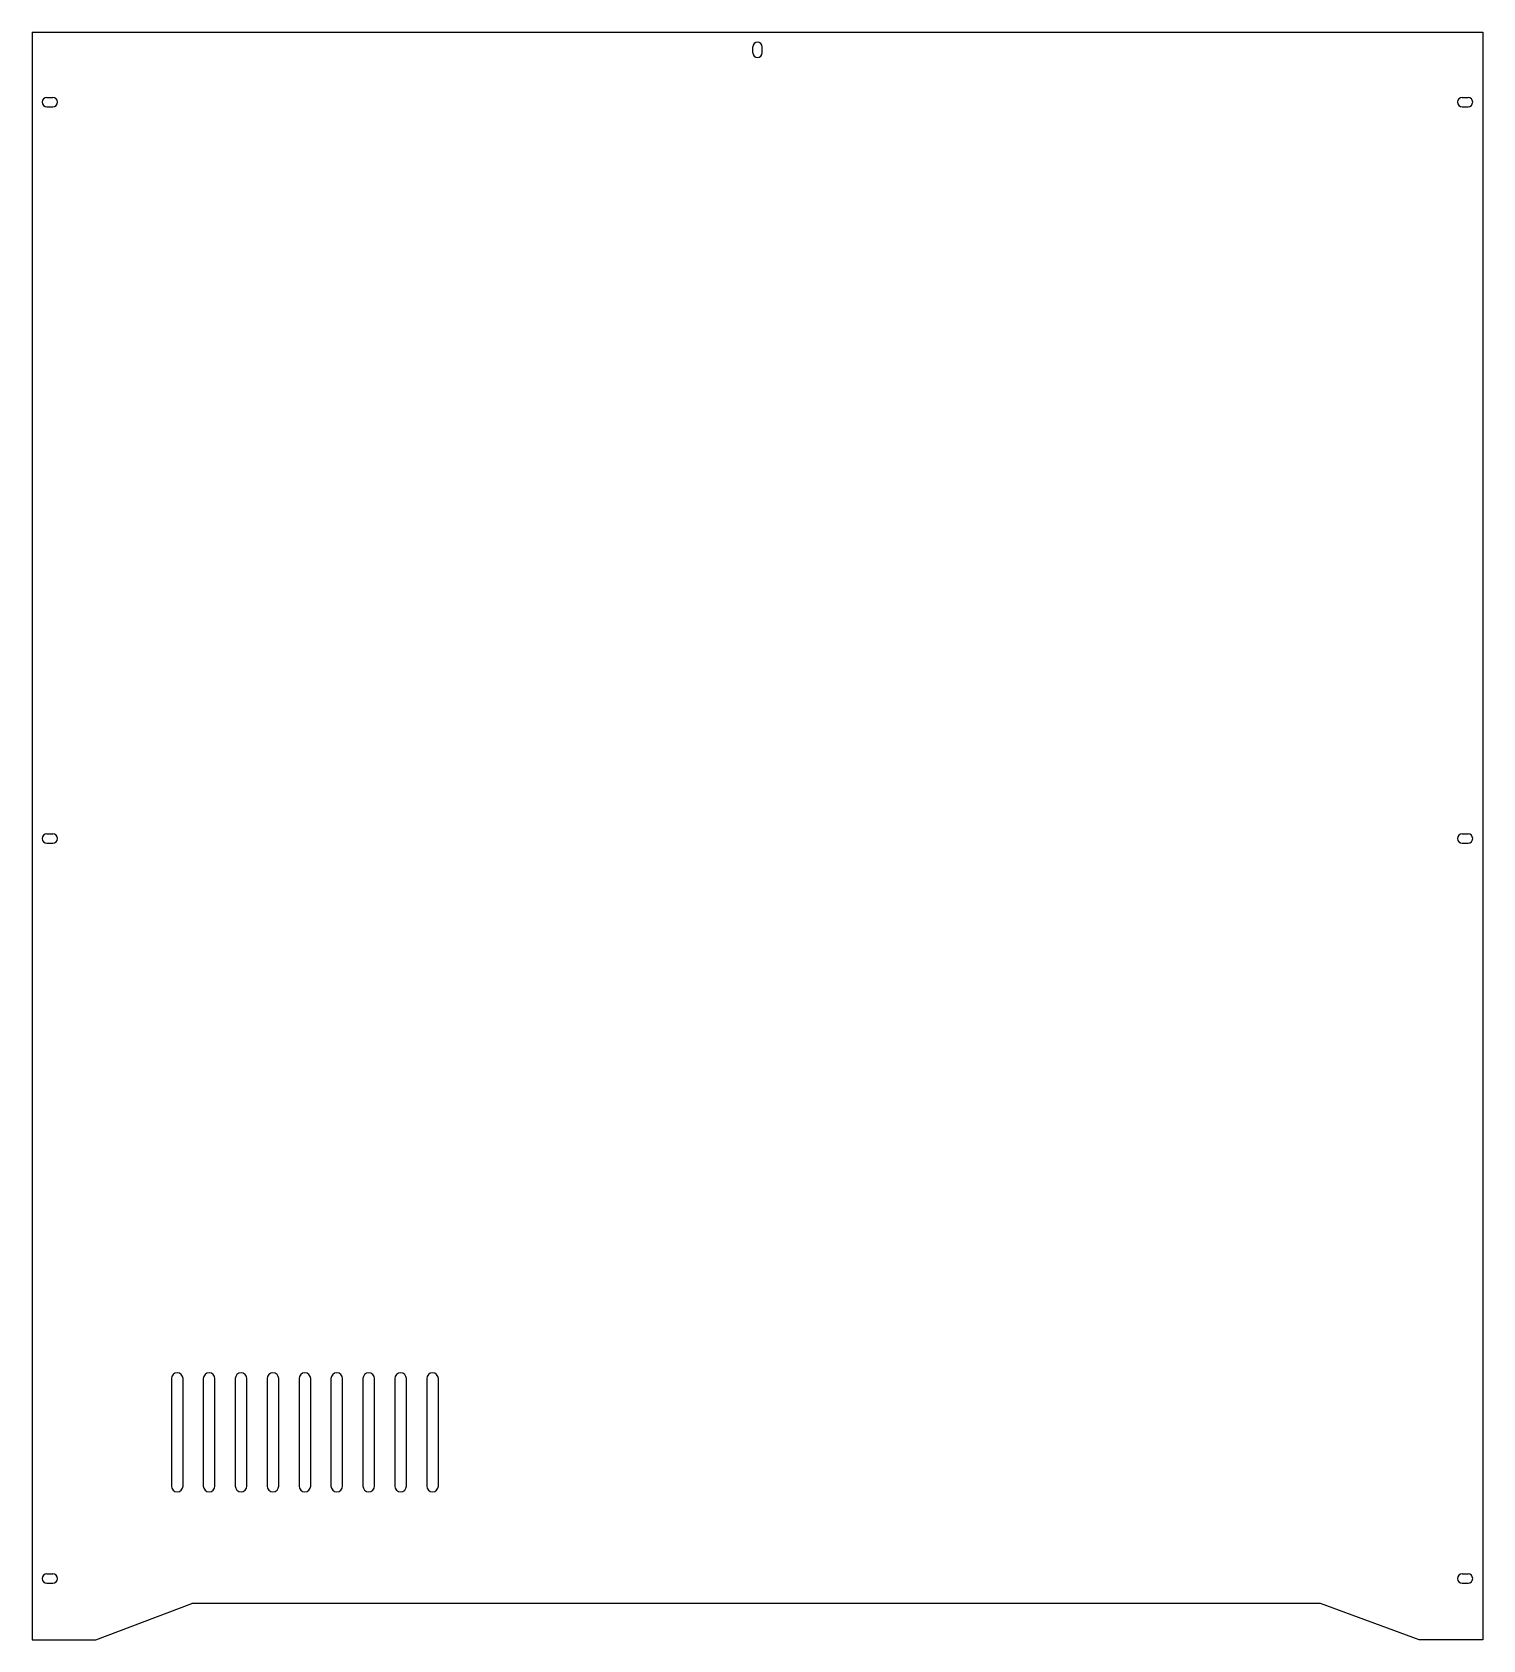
# Model space of a CAD drawing. Header units: millimetres. Extents: x 62 to 562, y 59 to 613.
import ezdxf

# ---------------------------------------------------------------- set-up
doc = ezdxf.new("R2010")
doc.units = ezdxf.units.MM

msp = doc.modelspace()

# ---------------------------------------------------------------- linework, layer by layer
for p, q in [((62.01, 612.68), (562.01, 612.68)), ((62.01, 612.68), (62.01, 58.68)), ((562.01, 612.68), (562.01, 58.68)), ((310.41, 605.58), (310.41, 607.58)), ((312.01, 609.18), (312.01, 609.18)), ((312.01, 603.98), (312.01, 603.98)), ((313.61, 605.58), (313.61, 607.58)), ((65.51, 588.58), (65.51, 588.58)), ((67.11, 590.18), (69.11, 590.18)), ((70.71, 588.58), (70.71, 588.58)), ((553.31, 588.58), (553.31, 588.58)), ((554.91, 590.18), (556.91, 590.18)), ((558.51, 588.58), (558.51, 588.58)), ((67.11, 586.98), (69.11, 586.98)), ((554.91, 586.98), (556.91, 586.98)), ((65.51, 334.78), (65.51, 334.78)), ((67.11, 336.38), (69.11, 336.38)), ((67.11, 333.18), (69.11, 333.18)), ((70.71, 334.78), (70.71, 334.78)), ((553.31, 334.78), (553.31, 334.78)), ((554.91, 336.38), (556.91, 336.38)), ((554.91, 333.18), (556.91, 333.18)), ((558.51, 334.78), (558.51, 334.78)), ((112.01, 150.68), (112.01, 150.68)), ((123.01, 150.68), (123.01, 150.68)), ((134.01, 150.68), (134.01, 150.68)), ((145.01, 150.68), (145.01, 150.68)), ((156.01, 150.68), (156.01, 150.68)), ((167.01, 150.68), (167.01, 150.68)), ((178.01, 150.68), (178.01, 150.68)), ((189.01, 150.68), (189.01, 150.68)), ((200.01, 150.68), (200.01, 150.68)), ((110.01, 148.68), (110.01, 111.68)), ((114.01, 111.68), (114.01, 148.68)), ((121.01, 148.68), (121.01, 111.68)), ((125.01, 111.68), (125.01, 148.68)), ((132.01, 148.68), (132.01, 111.68)), ((136.01, 111.68), (136.01, 148.68)), ((143.01, 148.68), (143.01, 111.68)), ((147.01, 111.68), (147.01, 148.68)), ((154.01, 148.68), (154.01, 111.68)), ((158.01, 111.68), (158.01, 148.68)), ((165.01, 148.68), (165.01, 111.68)), ((169.01, 111.68), (169.01, 148.68)), ((176.01, 148.68), (176.01, 111.68)), ((180.01, 111.68), (180.01, 148.68)), ((187.01, 148.68), (187.01, 111.68)), ((191.01, 111.68), (191.01, 148.68)), ((198.01, 148.68), (198.01, 111.68)), ((202.01, 111.68), (202.01, 148.68)), ((112.01, 109.68), (112.01, 109.68)), ((123.01, 109.68), (123.01, 109.68)), ((134.01, 109.68), (134.01, 109.68)), ((145.01, 109.68), (145.01, 109.68)), ((156.01, 109.68), (156.01, 109.68)), ((167.01, 109.68), (167.01, 109.68)), ((178.01, 109.68), (178.01, 109.68)), ((189.01, 109.68), (189.01, 109.68)), ((200.01, 109.68), (200.01, 109.68)), ((65.51, 79.78), (65.51, 79.78)), ((67.11, 81.38), (69.11, 81.38)), ((67.11, 78.18), (69.11, 78.18)), ((70.71, 79.78), (70.71, 79.78)), ((553.31, 79.78), (553.31, 79.78)), ((554.91, 81.38), (556.91, 81.38)), ((554.91, 78.18), (556.91, 78.18)), ((558.51, 79.78), (558.51, 79.78)), ((84.01, 58.68), (117.01, 71.18)), ((506.01, 71.18), (117.01, 71.18)), ((540.01, 58.68), (506.01, 71.18)), ((62.01, 58.68), (84.01, 58.68)), ((562.01, 58.68), (540.01, 58.68))]:
    msp.add_line(p, q)
for centre, radius, start, end in [((312.01, 607.58), 1.6, 90, 180), ((312.01, 605.58), 1.6, 180, 270), ((312.01, 607.58), 1.6, 0, 90), ((312.01, 605.58), 1.6, 270, 0), ((67.11, 588.58), 1.6, 90, 180), ((67.11, 588.58), 1.6, 180, 270), ((69.11, 588.58), 1.6, 0, 90), ((69.11, 588.58), 1.6, 270, 0), ((554.91, 588.58), 1.6, 90, 180), ((554.91, 588.58), 1.6, 180, 270), ((556.91, 588.58), 1.6, 0, 90), ((556.91, 588.58), 1.6, 270, 0), ((67.11, 334.78), 1.6, 90, 180), ((67.11, 334.78), 1.6, 180, 270), ((69.11, 334.78), 1.6, 0, 90), ((69.11, 334.78), 1.6, 270, 0), ((554.91, 334.78), 1.6, 90, 180), ((554.91, 334.78), 1.6, 180, 270), ((556.91, 334.78), 1.6, 0, 90), ((556.91, 334.78), 1.6, 270, 0), ((112.01, 148.68), 2, 90, 180), ((112.01, 148.68), 2, 0, 90), ((123.01, 148.68), 2, 90, 180), ((123.01, 148.68), 2, 0, 90), ((134.01, 148.68), 2, 90, 180), ((134.01, 148.68), 2, 0, 90), ((145.01, 148.68), 2, 90, 180), ((145.01, 148.68), 2, 0, 90), ((156.01, 148.68), 2, 90, 180), ((156.01, 148.68), 2, 0, 90), ((167.01, 148.68), 2, 90, 180), ((167.01, 148.68), 2, 0, 90), ((178.01, 148.68), 2, 90, 180), ((178.01, 148.68), 2, 0, 90), ((189.01, 148.68), 2, 90, 180), ((189.01, 148.68), 2, 0, 90), ((200.01, 148.68), 2, 90, 180), ((200.01, 148.68), 2, 0, 90), ((112.01, 111.68), 2, 180, 270), ((112.01, 111.68), 2, 270, 0), ((123.01, 111.68), 2, 180, 270), ((123.01, 111.68), 2, 270, 0), ((134.01, 111.68), 2, 180, 270), ((134.01, 111.68), 2, 270, 0), ((145.01, 111.68), 2, 180, 270), ((145.01, 111.68), 2, 270, 0), ((156.01, 111.68), 2, 180, 270), ((156.01, 111.68), 2, 270, 0), ((167.01, 111.68), 2, 180, 270), ((167.01, 111.68), 2, 270, 0), ((178.01, 111.68), 2, 180, 270), ((178.01, 111.68), 2, 270, 0), ((189.01, 111.68), 2, 180, 270), ((189.01, 111.68), 2, 270, 0), ((200.01, 111.68), 2, 180, 270), ((200.01, 111.68), 2, 270, 0), ((67.11, 79.78), 1.6, 90, 180), ((67.11, 79.78), 1.6, 180, 270), ((69.11, 79.78), 1.6, 0, 90), ((69.11, 79.78), 1.6, 270, 0), ((554.91, 79.78), 1.6, 90, 180), ((554.91, 79.78), 1.6, 180, 270), ((556.91, 79.78), 1.6, 0, 90), ((556.91, 79.78), 1.6, 270, 0)]:
    msp.add_arc(centre, radius, start, end)

doc.saveas('drawing.dxf')
